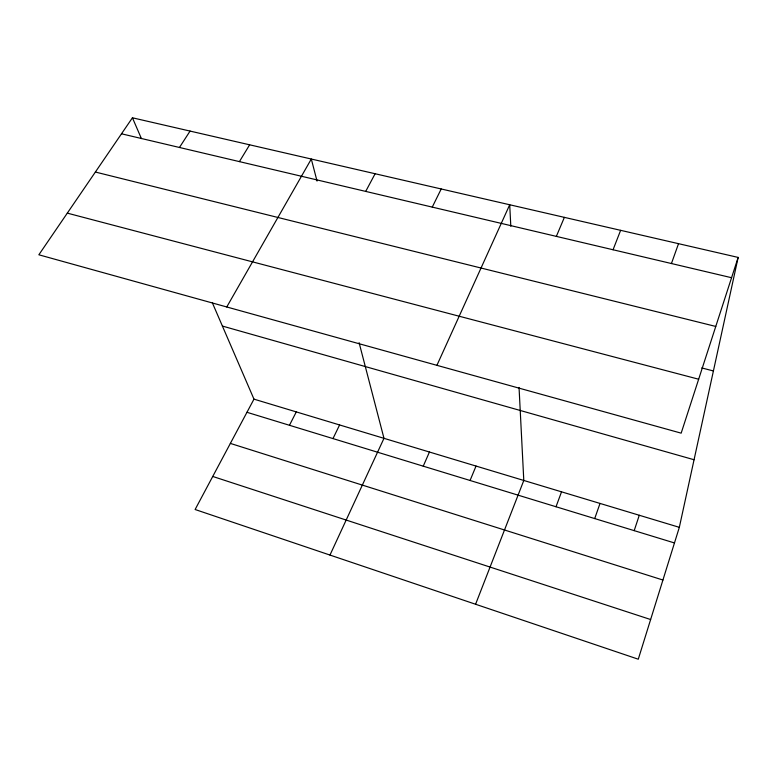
<?xml version="1.0" encoding="UTF-8"?>
<svg xmlns="http://www.w3.org/2000/svg" width="777" height="777" viewBox="0 0 777 777"><rect width="100%" height="100%" fill="white"/><g stroke="black" fill="none" stroke-linecap="round" stroke-linejoin="round"><path stroke-width="1.17" d="M212.364 302.826L253.972 399.145L195.114 509.508L638.276 659.207L679.331 527.33L738.15 257.42L132.43 117.793L38.85 254.788L681.167 433.158L738.15 257.42M634.187 530.642L639.277 515.268M594.706 518.58L600.019 503.438M671.435 263.529L678.525 243.677M556.011 506.75L561.538 491.831M613.053 249.757L620.629 230.332M475.582 604.253L523.795 480.468L519.046 387.451M470.066 480.477L476.029 466.074M556.351 236.383L564.374 217.366M423.242 466.171L429.438 452.029M436.917 365.336L509.712 204.759L510.81 226.282M329.972 555.06L383.984 438.325L359.1 342.706M332.983 438.578L339.607 424.951M432.255 207.109L441.21 188.976M289.462 425.281L296.29 411.897M365.695 191.414L375.116 173.737M226.758 306.973L311.305 159.023L317.045 181.09M239.413 161.616L249.65 144.813M179.458 147.475L190.064 131.08M121.494 133.799L731.575 277.719M95.377 172.038L715.772 326.447M701.738 367.929L713.403 370.959M67.308 213.131L698.659 379.225M222.397 326.058L694.065 459.741M253.972 399.145L679.331 527.33M246.969 412.296L674.465 542.948M230.371 443.414L662.927 580.03M212.743 476.456L650.631 619.531M132.43 117.793L141.414 138.588"/></g></svg>
